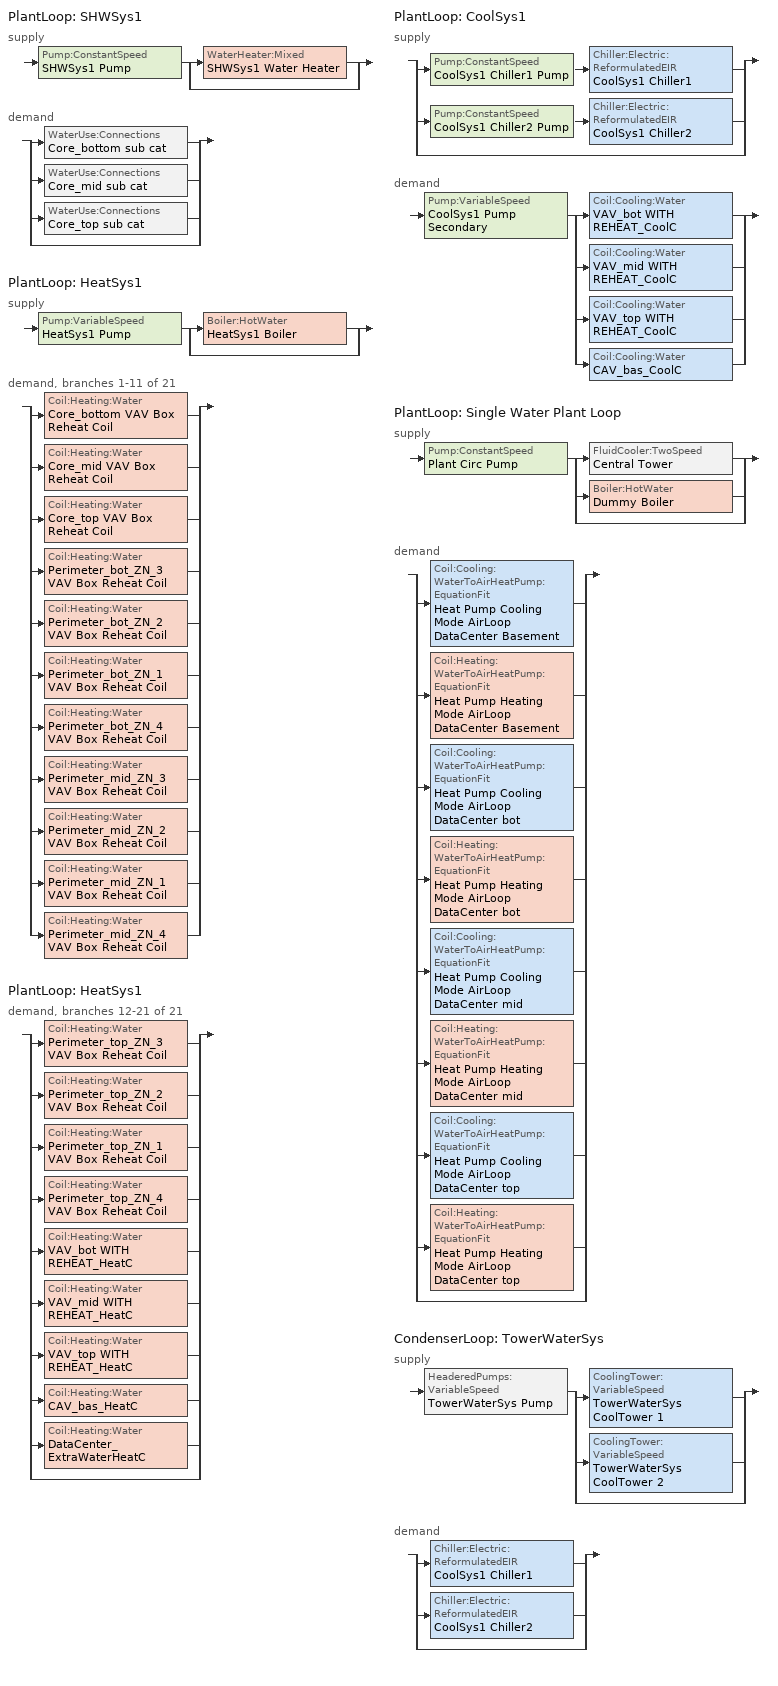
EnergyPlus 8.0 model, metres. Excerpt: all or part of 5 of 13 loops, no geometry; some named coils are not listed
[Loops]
PlantLoop 'SHWSys1'
 supply: Pump:ConstantSpeed 'SHWSys1 Pump' > split
  | WaterHeater:Mixed 'SHWSys1 Water Heater'
  | bypass
 demand: split
  | WaterUse:Connections 'Core_bottom sub cat'
  | WaterUse:Connections 'Core_mid sub cat'
  | WaterUse:Connections 'Core_top sub cat'
  | bypass
PlantLoop 'HeatSys1'
 supply: Pump:VariableSpeed 'HeatSys1 Pump' > split
  | Boiler:HotWater 'HeatSys1 Boiler'
  | bypass
 demand, branches 1-11 of 21: split
  | Coil:Heating:Water 'Core_bottom VAV Box Reheat Coil'
  | Coil:Heating:Water 'Core_mid VAV Box Reheat Coil'
  | Coil:Heating:Water 'Core_top VAV Box Reheat Coil'
  | Coil:Heating:Water 'Perimeter_bot_ZN_3 VAV Box Reheat Coil'
  | Coil:Heating:Water 'Perimeter_bot_ZN_2 VAV Box Reheat Coil'
  | Coil:Heating:Water 'Perimeter_bot_ZN_1 VAV Box Reheat Coil'
  | Coil:Heating:Water 'Perimeter_bot_ZN_4 VAV Box Reheat Coil'
  | Coil:Heating:Water 'Perimeter_mid_ZN_3 VAV Box Reheat Coil'
  | Coil:Heating:Water 'Perimeter_mid_ZN_2 VAV Box Reheat Coil'
  | Coil:Heating:Water 'Perimeter_mid_ZN_1 VAV Box Reheat Coil'
  | Coil:Heating:Water 'Perimeter_mid_ZN_4 VAV Box Reheat Coil'
PlantLoop 'HeatSys1'
 demand, branches 12-21 of 21: split
  | Coil:Heating:Water 'Perimeter_top_ZN_3 VAV Box Reheat Coil'
  | Coil:Heating:Water 'Perimeter_top_ZN_2 VAV Box Reheat Coil'
  | Coil:Heating:Water 'Perimeter_top_ZN_1 VAV Box Reheat Coil'
  | Coil:Heating:Water 'Perimeter_top_ZN_4 VAV Box Reheat Coil'
  | Coil:Heating:Water 'VAV_bot WITH REHEAT_HeatC'
  | Coil:Heating:Water 'VAV_mid WITH REHEAT_HeatC'
  | Coil:Heating:Water 'VAV_top WITH REHEAT_HeatC'
  | Coil:Heating:Water 'CAV_bas_HeatC'
  | Coil:Heating:Water 'DataCenter_ExtraWaterHeatC'
  | bypass
PlantLoop 'CoolSys1'
 supply: split
  | Pump:ConstantSpeed 'CoolSys1 Chiller1 Pump' > Chiller:Electric:ReformulatedEIR 'CoolSys1 Chiller1'
  | Pump:ConstantSpeed 'CoolSys1 Chiller2 Pump' > Chiller:Electric:ReformulatedEIR 'CoolSys1 Chiller2'
  | bypass
 demand: Pump:VariableSpeed 'CoolSys1 Pump Secondary' > split
  | Coil:Cooling:Water 'VAV_bot WITH REHEAT_CoolC'
  | Coil:Cooling:Water 'VAV_mid WITH REHEAT_CoolC'
  | Coil:Cooling:Water 'VAV_top WITH REHEAT_CoolC'
  | Coil:Cooling:Water 'CAV_bas_CoolC'
PlantLoop 'Single Water Plant Loop'
 supply: Pump:ConstantSpeed 'Plant Circ Pump' > split
  | FluidCooler:TwoSpeed 'Central Tower'
  | Boiler:HotWater 'Dummy Boiler'
  | bypass
 demand: split
  | Coil:Cooling:WaterToAirHeatPump:EquationFit 'Heat Pump Cooling Mode AirLoop DataCenter Basement'
  | Coil:Heating:WaterToAirHeatPump:EquationFit 'Heat Pump Heating Mode AirLoop DataCenter Basement'
  | Coil:Cooling:WaterToAirHeatPump:EquationFit 'Heat Pump Cooling Mode AirLoop DataCenter bot'
  | Coil:Heating:WaterToAirHeatPump:EquationFit 'Heat Pump Heating Mode AirLoop DataCenter bot'
  | Coil:Cooling:WaterToAirHeatPump:EquationFit 'Heat Pump Cooling Mode AirLoop DataCenter mid'
  | Coil:Heating:WaterToAirHeatPump:EquationFit 'Heat Pump Heating Mode AirLoop DataCenter mid'
  | Coil:Cooling:WaterToAirHeatPump:EquationFit 'Heat Pump Cooling Mode AirLoop DataCenter top'
  | Coil:Heating:WaterToAirHeatPump:EquationFit 'Heat Pump Heating Mode AirLoop DataCenter top'
  | bypass
CondenserLoop 'TowerWaterSys'
 supply: HeaderedPumps:VariableSpeed 'TowerWaterSys Pump' > split
  | CoolingTower:VariableSpeed 'TowerWaterSys CoolTower 1'
  | CoolingTower:VariableSpeed 'TowerWaterSys CoolTower 2'
  | bypass
 demand: split
  | Chiller:Electric:ReformulatedEIR 'CoolSys1 Chiller1'
  | Chiller:Electric:ReformulatedEIR 'CoolSys1 Chiller2'
  | bypass
[Sizing:Plant]
Name | Loop Type | Design Loop Exit Temperature {C} | Loop Design Temperature Difference {deltaC}
SHWSys1 | Heating | 60 | 5
HeatSys1 | Heating | 82 | 11
CoolSys1 | Cooling | 6.67 | 5.6
TowerWaterSys | Condenser | 29.4 | 5.6
Single Water Plant Loop | Heating | 39 | 11
[PlantLoop] Minimum Loop Flow Rate {m3/s}=0
Name | Fluid Type | Plant Equipment Operation Scheme | Maximum Loop Temperature {C} | Minimum Loop Temperature {C} | Maximum Loop Flow Rate {m3/s} | Plant Loop Volume {m3} | Load Distribution Scheme | Common Pipe Simulation | User Defined Fluid Type | Plant Loop Demand Calculation Scheme
SHWSys1 | WATER | SHWSys1 Loop Operation Scheme List | 60 | 10 | AUTOSIZE | AUTOSIZE | Optimal
HeatSys1 | WATER | HeatSys1 Loop Operation Scheme List | 100 | 10 | AUTOSIZE | AUTOSIZE | Optimal
CoolSys1 | WATER | CoolSys1 Loop Operation Scheme List | 98 | 1 | AUTOSIZE | autocalculate | Uniform | TwoWayCommonPipe
Single Water Plant Loop | UserDefinedFluidType | Plant Loop Operation | 35 | 10 | autosize | autocalculate | Sequential |  | EthyleneGlycol40Percent | DualSetpointDeadband
[CondenserLoop]
TowerWaterSys: Fluid Type=Water; Condenser Equipment Operation Scheme=TowerWaterSys Loop Operation Scheme List; Maximum Loop Temperature {C}=80; Minimum Loop Temperature {C}=5; Maximum Loop Flow Rate {m3/s}=AUTOSIZE; Minimum Loop Flow Rate {m3/s}=0; Condenser Loop Volume {m3}=AUTOSIZE; Load Distribution Scheme=SEQUENTIAL
[PlantEquipmentOperationSchemes]
Name | Control Scheme 1 | Control Scheme 1 Schedule
SHWSys1 Loop Operation Scheme List | SHWSys1 Operation Scheme | PlantOnSched
HeatSys1 Loop Operation Scheme List | HeatSys1 Operation Scheme | PlantOnSched
CoolSys1 Loop Operation Scheme List | CoolSys1 Operation Scheme | PlantOnSched
Plant Loop Operation | WSHPPlant Operation Scheme | Always_On
[CondenserEquipmentOperationSchemes]
TowerWaterSys Loop Operation Scheme List: Control Scheme 1=TowerWaterSys Operation Scheme; Control Scheme 1 Schedule=PlantOnSched
[PlantEquipmentOperation:CoolingLoad] Load Range 1 Lower Limit {W}=0; Load Range 1 Upper Limit {W}=1.04964e+06; Load Range 2 Lower Limit {W}=1.04964e+06; Load Range 2 Upper Limit {W}=100000000000000
Name | Range 1 Equipment List | Range 2 Equipment List
CoolSys1 Operation Scheme | CoolSys1 Equipment List 1 | CoolSys1 Equipment List 2
TowerWaterSys Operation Scheme | TowerWaterSys Equipment List 1 | TowerWaterSys Equipment List 2
[PlantEquipmentOperation:HeatingLoad] Load Range 1 Lower Limit {W}=0; Load Range 1 Upper Limit {W}=1000000000000000
Name | Range 1 Equipment List
SHWSys1 Operation Scheme | SHWSys1 Equipment List
HeatSys1 Operation Scheme | HeatSys1 Equipment List
[PlantEquipmentOperation:ComponentSetpoint]
WSHPPlant Operation Scheme: Equipment 1=Central Tower; Component 1 Flow Rate {m3/s}=autosize; Operation 1 Type=Cooling; Equipment 2=Dummy Boiler; Component 2 Flow Rate {m3/s}=autosize; Operation 2 Type=Heating
[PlantEquipmentList]
SHWSys1 Equipment List: SHWSys1 Water Heater
HeatSys1 Equipment List: HeatSys1 Boiler
CoolSys1 Equipment List 1: CoolSys1 Chiller1
CoolSys1 Equipment List 2: CoolSys1 Chiller1, CoolSys1 Chiller2
[CondenserEquipmentList]
TowerWaterSys Equipment List 1: TowerWaterSys CoolTower 1
TowerWaterSys Equipment List 2: TowerWaterSys CoolTower 1, TowerWaterSys CoolTower 2
[SetpointManager:Scheduled] Control Variable=Temperature
Name | Schedule | Setpoint Node or NodeList
SHWSys1 Loop Setpoint Manager | SHWSys1-Loop-Temp-Schedule | SHWSys1 Supply Outlet Node
HeatSys1 Loop Setpoint Manager | HW-Loop-Temp-Schedule | HeatSys1 Supply Outlet Node
CoolSys1 Loop Setpoint Manager | CW-Loop-Temp-Schedule | CoolSys1 Supply Outlet Node
TowerWaterSystem Loop Setpoint Manager | Tower-Loop-Temp-Schedule | TowerWaterSys Supply Outlet Node
CoolSys1 Loop Plant Demand Inlet Setpoint Manager | CW-Loop-Temp-Schedule | CoolSys1 Demand Inlet Node
HeatSys1 Boiler Setpoint Manager | HW-Loop-Temp-Schedule | HeatSys1 Supply Equipment Outlet Node
[SetpointManager:Scheduled:DualSetpoint]
Water Loop Setpoint Manager: Control Variable=Temperature; High Setpoint Schedule=PLANT LOOP HIGH TEMP SCHEDULE; Low Setpoint Schedule=PLANT LOOP LOW TEMP SCHEDULE; Setpoint Node or NodeList=Plant Supply Outlet Node
[Boiler:HotWater] Efficiency Curve Temperature Evaluation Variable=LeavingBoiler; Minimum Part Load Ratio=0; Maximum Part Load Ratio=1.2; Optimum Part Load Ratio=1; Water Outlet Upper Temperature Limit {C}=95
Name | Fuel Type | Nominal Capacity {W} | Nominal Thermal Efficiency | Normalized Boiler Efficiency Curve | Design Water Outlet Temperature {C} | Design Water Flow Rate {m3/s} | Boiler Flow Mode
HeatSys1 Boiler | NATURALGAS | 1.36205e+06 | 0.8125 | HeatSys1 Boiler Efficiency Curve | 81 | AUTOSIZE | LeavingSetpointModulated
Dummy Boiler | NaturalGas | 93894.07 | 0.8 | Dummy Boiler Efficiency Curve | 30 | autosize | ConstantFlow
[Chiller:Electric:ReformulatedEIR] Reference Capacity {W}=1.04964e+06; Reference COP {W/W}=5.76; Reference Leaving Chilled Water Temperature {C}=6.67; Reference Leaving Condenser Water Temperature {C}=34.4444; Reference Chilled Water Flow Rate {m3/s}=0.0443344; Reference Condenser Water Flow Rate {m3/s}=AutoSize; Cooling Capacity Function of Temperature Curve=WC_CENT_2010_PB_CAPFT; Electric Input to Cooling Output Ratio Function of Temperature Curve=WC_CENT_2010_PB_EIRFT; Electric Input to Cooling Output Ratio Function of Part Load Ratio Curve=WC_CENT_150to300_2010_PB_EIRFPLR; Minimum Part Load Ratio=0.1; Maximum Part Load Ratio=1; Optimum Part Load Ratio=1; Minimum Unloading Ratio=0.1; Leaving Chilled Water Lower Temperature Limit {C}=5; Chiller Flow Mode Type=ConstantFlow; Design Heat Recovery Water Flow Rate {m3/s}=0
CoolSys1 Chiller1; CoolSys1 Chiller2
[WaterHeater:Mixed]
SHWSys1 Water Heater: Tank Volume {m3}=1.135624; Setpoint Temperature Schedule=SHWSys1 Water Heater Setpoint Temperature Schedule; Deadband Temperature Difference {deltaC}=2; Maximum Temperature Limit {C}=82.2222; Heater Control Type=Cycle; Heater Maximum Capacity {W}=87921.32; Heater Fuel Type=NATURALGAS; Heater Thermal Efficiency=0.803989; Off Cycle Parasitic Fuel Consumption Rate {W}=2771; Off Cycle Parasitic Fuel Type=NATURALGAS; Off Cycle Parasitic Heat Fraction to Tank=0.8; On Cycle Parasitic Fuel Consumption Rate {W}=2771; On Cycle Parasitic Fuel Type=NATURALGAS; Ambient Temperature Indicator=zone; Ambient Temperature Zone=BASEMENT; Off Cycle Loss Coefficient to Ambient Temperature {W/K}=11.2541; On Cycle Loss Coefficient to Ambient Temperature {W/K}=11.2541; Use Side Effectiveness=1; Source Side Effectiveness=1; Use Side Design Flow Rate {m3/s}=AUTOSIZE; Source Side Design Flow Rate {m3/s}=AUTOSIZE; Indirect Water Heating Recovery Time {hr}=1.5
[CoolingTower:VariableSpeed] Model Type=CoolToolsCrossFlow; Design Approach Temperature {deltaC}=3.9; Design Range Temperature {deltaC}=5.6; Design Water Flow Rate {m3/s}=0.04282; Design Air Flow Rate {m3/s}=autosize; Design Fan Power {W}=30129.1; Fan Power Ratio Function of Air Flow Rate Ratio Curve=Tower_Fan_Curve; Minimum Air Flow Rate Ratio=0.2; Fraction of Tower Capacity in Free Convection Regime=0.125; Number of Cells=2; Cell Control              !- Cell Control=MaximalCell; Sizing Factor=1
TowerWaterSys CoolTower 1; TowerWaterSys CoolTower 2
[FluidCooler:TwoSpeed]
Central Tower: Performance Input Method=NominalCapacity; High-Speed Nominal Capacity {W}=582060; Low-Speed Nominal Capacity {W}=291030; Design Entering Water Temperature {C}=51.67; Design Entering Air Temperature {C}=35; Design Entering Air Wet-bulb Temperature {C}=25.6; Design Water Flow Rate {m3/s}=autosize; Air Flow Rate at High Fan Speed {m3/s}=autosize; Fan Power at High Fan Speed {W}=autosize; Air Flow Rate at Low Fan Speed {m3/s}=autosize; Fan Power at Low Fan Speed {W}=autosize
[Pump:ConstantSpeed] Fraction of Motor Inefficiencies to Fluid Stream=0; Pump Control Type=Intermittent
Name | Rated Flow Rate {m3/s} | Rated Pump Head {Pa} | Rated Power Consumption {W} | Motor Efficiency
SHWSys1 Pump | AUTOSIZE | 29891 | AUTOSIZE | 0.3
CoolSys1 Chiller1 Pump; CoolSys1 Chiller2 Pump | AUTOSIZE | 44761.3 | AUTOSIZE | 0.9
Plant Circ Pump | autosize | 179045 | autosize | 0.9
[Pump:VariableSpeed] Motor Efficiency=0.9; Fraction of Motor Inefficiencies to Fluid Stream=0; Coefficient 1 of the Part Load Performance Curve=0; Minimum Flow Rate {m3/s}=0; Pump Control Type=Intermittent
Name | Rated Flow Rate {m3/s} | Rated Pump Head {Pa} | Rated Power Consumption {W} | Coefficient 2 of the Part Load Performance Curve | Coefficient 3 of the Part Load Performance Curve | Coefficient 4 of the Part Load Performance Curve
HeatSys1 Pump | AUTOSIZE | 179352 | AUTOSIZE | 1 | 0 | 0
CoolSys1 Pump Secondary | autosize | 134284 | autosize | 0.0205 | 0.4101 | 0.5753
[HeaderedPumps:VariableSpeed]
TowerWaterSys Pump: Total Rated Flow Rate {m3/s}=AUTOSIZE; Number of Pumps in Bank=2; Flow Sequencing Control Scheme=SEQUENTIAL; Rated Pump Head {Pa}        !- Rated Pu=148557; Rated Power Consumption {W}=autosize; Motor Efficiency=0.87; Fraction of Motor Inefficiencies to Fluid Stream=0; Coefficient 1 of the Part Load Performance Curve=0; Coefficient 2 of the Part Load Performance Curve=0.0216; Coefficient 3 of the Part Load Performance Curve=-0.0325; Coefficient 4 of the Part Load Performance Curve=1.0095; Minimum Flow Rate Fraction=0; Pump Control Type=Intermittent
[Coil:Heating:Water] Availability Schedule=ALWAYS_ON; U-Factor Times Area Value {W/K}=AUTOSIZE; Maximum Water Flow Rate {m3/s}=AUTOSIZE; Performance Input Method=UFactorTimesAreaAndDesignWaterFlowRate; Rated Capacity {W}=AUTOSIZE; Rated Inlet Water Temperature {C}=82.2; Rated Inlet Air Temperature {C}=12.8; Rated Outlet Water Temperature {C}=71.1; Rated Outlet Air Temperature {C}=40
Core_bottom VAV Box Reheat Coil; Core_mid VAV Box Reheat Coil; Core_top VAV Box Reheat Coil; Perimeter_bot_ZN_3 VAV Box Reheat Coil; Perimeter_bot_ZN_2 VAV Box Reheat Coil; Perimeter_bot_ZN_1 VAV Box Reheat Coil; Perimeter_bot_ZN_4 VAV Box Reheat Coil; Perimeter_mid_ZN_3 VAV Box Reheat Coil; Perimeter_mid_ZN_2 VAV Box Reheat Coil; Perimeter_mid_ZN_1 VAV Box Reheat Coil; Perimeter_mid_ZN_4 VAV Box Reheat Coil; Perimeter_top_ZN_3 VAV Box Reheat Coil; Perimeter_top_ZN_2 VAV Box Reheat Coil; Perimeter_top_ZN_1 VAV Box Reheat Coil; Perimeter_top_ZN_4 VAV Box Reheat Coil
[Coil:Cooling:WaterToAirHeatPump:EquationFit] Rated Air Flow Rate {m3/s}=autosize; Rated Water Flow Rate {m3/s}=autosize; Rated Total Cooling Capacity {W}=autosize; Rated Sensible Cooling Capacity {W}=autosize; Total Cooling Capacity Coefficient 1=-4.30267; Total Cooling Capacity Coefficient 2=7.18537; Total Cooling Capacity Coefficient 3=-2.23947; Total Cooling Capacity Coefficient 4=0.139996; Total Cooling Capacity Coefficient 5=0.10266; Sensible Cooling Capacity Coefficient 1=6.00194; Sensible Cooling Capacity Coefficient 2=22.6301; Sensible Cooling Capacity Coefficient 3=-26.7961; Sensible Cooling Capacity Coefficient 4=-1.72375; Sensible Cooling Capacity Coefficient 5=0.490645; Sensible Cooling Capacity Coefficient 6=0.0693119; Cooling Power Consumption Coefficient 1=-5.67776; Cooling Power Consumption Coefficient 2=0.438988; Cooling Power Consumption Coefficient 3=5.84528; Cooling Power Consumption Coefficient 4=0.141606; Cooling Power Consumption Coefficient 5=-0.168728; Nominal Time for Condensate Removal to Begin {s}=0; Ratio of Initial Moisture Evaporation Rate and Steady State Latent Capacity=0
Name | Rated Cooling Coefficient of Performance
Heat Pump Cooling Mode AirLoop DataCenter Basement; Heat Pump Cooling Mode AirLoop DataCenter mid | 3.42592
Heat Pump Cooling Mode AirLoop DataCenter bot; Heat Pump Cooling Mode AirLoop DataCenter top | 3.70227
[Coil:Heating:WaterToAirHeatPump:EquationFit] Rated Air Flow Rate {m3/s}=autosize; Rated Water Flow Rate {m3/s}=autosize; Rated Heating Capacity {W}=autosize; Rated Heating Coefficient of Performance=4.3; Heating Capacity Coefficient 1=0.237847; Heating Capacity Coefficient 2=-3.35824; Heating Capacity Coefficient 3=3.8064; Heating Capacity Coefficient 4=0.1792; Heating Capacity Coefficient 5=0.128607; Heating Power Consumption Coefficient 1=-3.79176; Heating Power Consumption Coefficient 2=3.38799; Heating Power Consumption Coefficient 3=1.50226; Heating Power Consumption Coefficient 4=-0.177654; Heating Power Consumption Coefficient 5=-0.10308
Heat Pump HEATING Mode AirLoop DataCenter Basement; Heat Pump HEATING Mode AirLoop DataCenter bot; Heat Pump HEATING Mode AirLoop DataCenter mid; Heat Pump HEATING Mode AirLoop DataCenter top
[WaterUse:Equipment] Peak Flow Rate {m3/s}=3.66667e-05; Flow Rate Fraction Schedule=BLDG_SWH_SCH
Name | Target Temperature Schedule | Hot Water Supply Temperature Schedule | Zone | Sensible Fraction Schedule | Latent Fraction Schedule
Core_bottom sub cat | Core_bottom sub cat Temp Sched | Core_bottom sub catHot Supply Temp Sched | Core_bottom | Core_bottom sub cat Sensible fract sched | Core_bottom sub cat Latent fract sched
Core_mid sub cat | Core_mid sub cat Temp Sched | Core_mid sub catHot Supply Temp Sched | Core_mid | Core_mid sub cat Sensible fract sched | Core_mid sub cat Latent fract sched
Core_top sub cat | Core_top sub cat Temp Sched | Core_top sub catHot Supply Temp Sched | Core_top | Core_top sub cat Sensible fract sched | Core_top sub cat Latent fract sched
[WaterUse:Connections]
Name | Water Use Equipment 1
Core_bottom sub cat | Core_bottom sub cat
Core_mid sub cat | Core_mid sub cat
Core_top sub cat | Core_top sub cat
[EnergyManagementSystem:Sensor]
Name | Output:Variable or Output:Meter Index Key | Output:Variable or Output:Meter
DataCenter_FanMassFlow | AirLoop DataCenter Basement Supply Fan Outlet | System Node Mass Flow Rate
Tower_PumpMassFlow | TowerWaterSys Supply Inlet Node | System Node Mass Flow Rate
Chiller1_Status | CoolSys1 Chiller1 | Chiller Electric Power
Chiller2_Status | CoolSys1 Chiller2 | Chiller Electric Power
BoilerPLR | HeatSys1 Boiler | Boiler Part Load Ratio
ChillerPlantDemandLoad | CoolSys1 | Plant Supply Side Cooling Demand Rate
[EnergyManagementSystem:Actuator]
Name | Actuated Component Unique | Actuated Component Type | Actuated Component Control Type
Chiller2PumpStatus | COOLSYS1 CHILLER2 PUMP | Plant Component Pump:ConstantSpeed | On/Off Supervisory
Chiller1PumpFlow | COOLSYS1 CHILLER1 PUMP | Pump | Pump Mass Flow Rate
Chiller2PumpFlow | COOLSYS1 CHILLER2 PUMP | Pump | Pump Mass Flow Rate
Chiller2Status | COOLSYS1 CHILLER2 | Plant Component Chiller:Electric:ReformulatedEIR | On/Off Supervisory
[EnergyManagementSystem:InternalVariable]
Chiller2PumpDesignFlow: Internal Data Index Key=COOLSYS1 CHILLER2 PUMP; Internal Data Type=Pump Maximum Mass Flow Rate
[Schedule:Compact]
ALWAYS_ON; PlantOnSched: Through: 12/31, For: AllDays, Until: 24:00, 1
BLDG_SWH_SCH: Through: 12/31, For: Weekdays SummerDesignDay, Until: 05:00, 0, Until: 06:00, 0, Until: 07:00, 0.07, Until: 08:00, 0.19, Until: 09:00, 0.35, Until: 10:00, 0.38, Until: 11:00, 0.39, Until: 12:00, 0.47, Until: 13:00, 0.57, Until: 14:00, 0.54, Until: 15:00, 0.34, Until: 16:00, 0.33, Until: 17:00, 0.44, Until: 18:00, 0.26, Until: 19:00, 0.21, Until: 20:00, 0.15, Until: 21:00, 0.17, Until: 22:00, 0.08, Until: 24:00, 0.05, For: Saturday WinterDesignDay, Until: 05:00, 0, Until: 06:00, 0, Until: 07:00, 0.07, Until: 08:00, 0.11, Until: 09:00, 0.15, Until: 10:00, 0.21, Until: 11:00, 0.19, Until: 12:00, 0.23, Until: 13:00, 0.2, Until: 14:00, 0.19, Until: 15:00, 0.15, Until: 16:00, 0.13, Until: 17:00, 0.14, Until: 21:00, 0.07, Until: 22:00, 0.09, Until: 24:00, 0.05, For: Sunday Holidays AllOtherDays, Until: 06:00, 0, Until: 07:00, 0.07, Until: 11:00, 0.04, Until: 13:00, 0.06, Until: 14:00, 0.09, Until: 15:00, 0.06, Until: 21:00, 0.04, Until: 22:00, 0.07, Until: 24:00, 0.04
CW-Loop-Temp-Schedule: Through: 12/31, For: AllDays, Until: 24:00, 6.7
HW-Loop-Temp-Schedule: Through: 12/31, For: AllDays, Until: 24:00, 82
Tower-Loop-Temp-Schedule: Through: 12/31, For: AllDays, Until: 24:00, 21.1
Core_bottom sub cat Latent fract sched; Core_mid sub cat Latent fract sched; Core_top sub cat Latent fract sched: Through: 12/31, For: AllDays, Until: 24:00, 0.05
Core_bottom sub cat Sensible fract sched; Core_mid sub cat Sensible fract sched; Core_top sub cat Sensible fract sched: Through: 12/31, For: AllDays, Until: 24:00, 0.2
Core_bottom sub cat Temp Sched; Core_mid sub cat Temp Sched; Core_top sub cat Temp Sched; SHWSys1-Loop-Temp-Schedule; SHWSys1 Water Heater Setpoint Temperature Schedule: Through: 12/31, For: AllDays, Until: 24:00, 60
Core_bottom sub catHot Supply Temp Sched; Core_mid sub catHot Supply Temp Sched; Core_top sub catHot Supply Temp Sched: Through: 12/31, For: AllDays, Until: 24:00, 55
PLANT LOOP HIGH TEMP SCHEDULE: Through: 12/31, For: Alldays, Until: 24:00, 18.33
PLANT LOOP LOW TEMP SCHEDULE: Through: 12/31, For: Alldays, Until: 24:00, 5
[Curve:Biquadratic] Minimum Value of x=5; Maximum Value of x=10; Minimum Value of y=17.78; Maximum Value of y=46.11
Name | Coefficient1 Constant | Coefficient2 x | Coefficient3 x**2 | Coefficient4 y | Coefficient5 y**2 | Coefficient6 x*y
WC_Cent_2010_PB_CAPFT | 0.536234 | 0.005581 | -0.0013654 | 0.0488966 | -0.0012018 | 0.0010523
WC_Cent_2010_PB_EIRFT | 1.08218 | 0.0042977 | -0.0013182 | -0.0260781 | 0.0008256 | -0.0006013
[Curve:Bicubic]
WC_Cent_150TO300_2010_PB_EIRFPLR: Coefficient1 Constant=-0.136053; Coefficient2 x=0.0086427; Coefficient3 x**2=3.85558e-06; Coefficient4 y=1.02403; Coefficient5 y**2=0.0604744; Coefficient6 x*y=-0.00894786; Coefficient7 x**3=0; Coefficient8 y**3=0.057066; Coefficient9 x**2*y=0; Coefficient10 x*y**2=0; Minimum Value of x=31.13; Maximum Value of x=36.52; Minimum Value of y=0.19; Maximum Value of y=1.03
[Curve:Quadratic] Coefficient1 Constant=1; Coefficient2 x=0; Coefficient3 x**2=0; Minimum Value of x=0; Maximum Value of x=1
HeatSys1 Boiler Efficiency Curve; Dummy Boiler Efficiency Curve
[Curve:Cubic]
Tower_Fan_Curve: Coefficient1 Constant=0; Coefficient2 x=0; Coefficient3 x**2=0; Coefficient4 x**3=1; Minimum Value of x=0; Maximum Value of x=1
